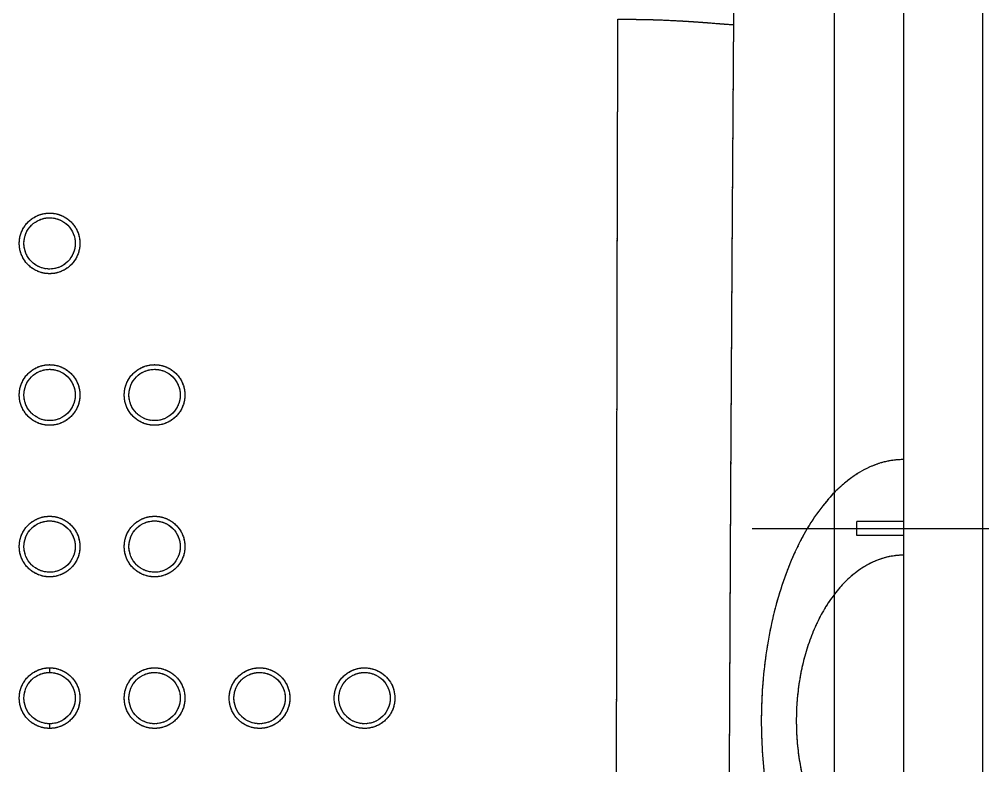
# Model space of a CAD drawing. Header units: millimetres. Extents: x 0 to 179493, y -203649 to 469211.
# Drawn here: x 138081.6 to 138494.6, y -171983.5 to -171663.3 of the extents above; entities that cross this region are included whole.
import ezdxf

# ---------------------------------------------------------------- set-up
doc = ezdxf.new("R2010")
doc.units = ezdxf.units.MM
doc.linetypes.add('X-평면도(기본형)$0$HIDDENX2', pattern=[0.75, 0.5, -0.25])
doc.layers.add('X-평면도(기본형)$0$FUR', color=6, linetype='Continuous', true_color=0xff00ff)

# ---------------------------------------------------------------- blocks, each defined once
blk = doc.blocks.new('X-평면도(기본형)$0$SB1703 1500')
at = {"layer": 'X-평면도(기본형)$0$FUR', "color": 1, "true_color": 0xff0000}
blk.add_line((772.5, 98.83), (772.5, -30.98), dxfattribs=at)
at = {"layer": 'X-평면도(기본형)$0$FUR', "color": 8, "linetype": 'X-평면도(기본형)$0$HIDDENX2', "ltscale": 2, "true_color": 0x808080}
for p, q in [((772.5, 98.83), (772.5, -30.98)), ((769.5, 33.92), (769.5, 54)), ((769.5, 54), (775.5, 54)), ((775.5, 33.92), (775.5, 54)), ((769.5, 33.92), (761, 33.92)), ((802, 33.92), (769.5, 33.92))]:
    blk.add_line(p, q, dxfattribs=at)
at = {"layer": 'X-평면도(기본형)$0$FUR'}
for p, q in [((769.5, 33.92), (769.5, 54)), ((769.5, 54), (775.5, 54)), ((775.5, 33.92), (775.5, 54)), ((769.5, 33.92), (761, 33.92)), ((802, 33.92), (769.5, 33.92))]:
    blk.add_line(p, q, dxfattribs=at)
at = {"layer": 'X-평면도(기본형)$0$FUR', "color": 8, "true_color": 0x808080}
for points, degree, knots in [([(686.7, 400), (686.72, 400.63), (686.77, 401.87), (687.19, 403.69), (687.83, 405.42), (688.72, 407.05), (689.84, 408.55), (691.16, 409.87), (692.65, 410.98), (694.28, 411.87), (696.02, 412.51), (697.83, 412.93), (699.07, 412.98), (699.7, 413)], 3, [0, 0, 0, 0, 0.091533, 0.182249, 0.272631, 0.363118, 0.454161, 0.545936, 0.636974, 0.727452, 0.817821, 0.908512, 1, 1, 1, 1]), ([(699.7, 413), (700.32, 412.98), (701.56, 412.93), (703.38, 412.51), (705.11, 411.87), (706.74, 410.98), (708.23, 409.87), (709.56, 408.55), (710.67, 407.05), (711.56, 405.42), (712.21, 403.69), (712.62, 401.87), (712.67, 400.63), (712.7, 400)], 3, [0, 0, 0, 0, 0.091489, 0.18218, 0.272548, 0.363024, 0.454059, 0.545831, 0.636873, 0.72736, 0.817743, 0.908462, 1, 1, 1, 1]), ([(751.7, 400), (751.72, 400.63), (751.77, 401.87), (752.19, 403.69), (752.83, 405.42), (753.72, 407.05), (754.84, 408.55), (756.16, 409.87), (757.65, 410.98), (759.28, 411.87), (761.02, 412.51), (762.83, 412.93), (764.07, 412.98), (764.7, 413)], 3, [0, 0, 0, 0, 0.09154, 0.182259, 0.272643, 0.363131, 0.454174, 0.545948, 0.636984, 0.727461, 0.817828, 0.908516, 1, 1, 1, 1]), ([(764.7, 413), (765.32, 412.98), (766.56, 412.93), (768.37, 412.51), (770.11, 411.87), (771.74, 410.98), (773.23, 409.87), (774.56, 408.55), (775.67, 407.05), (776.56, 405.42), (777.21, 403.69), (777.62, 401.87), (777.67, 400.63), (777.7, 400)], 3, [0, 0, 0, 0, 0.091485, 0.182173, 0.272539, 0.363015, 0.454048, 0.54582, 0.636862, 0.72735, 0.817735, 0.908457, 1, 1, 1, 1]), ([(816.7, 400), (816.72, 400.63), (816.77, 401.87), (817.19, 403.69), (817.83, 405.42), (818.72, 407.05), (819.84, 408.55), (821.16, 409.87), (822.66, 410.98), (824.28, 411.87), (826.02, 412.52), (827.84, 412.93), (829.07, 412.98), (829.7, 413)], 3, [0, 0, 0, 0, 0.091545, 0.182268, 0.272654, 0.363142, 0.454185, 0.545959, 0.636993, 0.727469, 0.817834, 0.90852, 1, 1, 1, 1]), ([(829.7, 413), (830.32, 412.98), (831.56, 412.93), (833.37, 412.52), (835.11, 411.87), (836.74, 410.98), (838.23, 409.87), (839.55, 408.55), (840.67, 407.05), (841.56, 405.42), (842.21, 403.69), (842.62, 401.87), (842.67, 400.63), (842.7, 400)], 3, [0, 0, 0, 0, 0.09148, 0.182167, 0.272532, 0.363007, 0.45404, 0.545811, 0.636853, 0.727341, 0.817728, 0.908452, 1, 1, 1, 1]), ([(881.7, 400), (881.72, 400.63), (881.77, 401.87), (882.19, 403.69), (882.83, 405.42), (883.72, 407.05), (884.84, 408.55), (886.16, 409.87), (887.66, 410.98), (889.28, 411.87), (891.02, 412.52), (892.84, 412.93), (894.07, 412.98), (894.7, 413)], 3, [0, 0, 0, 0, 0.091551, 0.182276, 0.272663, 0.363152, 0.454195, 0.545967, 0.637001, 0.727475, 0.817839, 0.908524, 1, 1, 1, 1]), ([(894.7, 413), (895.32, 412.98), (896.56, 412.93), (898.37, 412.52), (900.11, 411.87), (901.74, 410.98), (903.23, 409.87), (904.55, 408.55), (905.67, 407.05), (906.56, 405.42), (907.21, 403.69), (907.62, 401.87), (907.67, 400.63), (907.7, 400)], 3, [0, 0, 0, 0, 0.091477, 0.182162, 0.272526, 0.363001, 0.454033, 0.545804, 0.636846, 0.727334, 0.817721, 0.908447, 1, 1, 1, 1]), ([(688.7, 400), (688.7, 401.44), (688.98, 402.89), (690.09, 405.55), (690.9, 406.76), (692.93, 408.8), (694.16, 409.62), (696.83, 410.72), (698.26, 411), (701.13, 411), (702.58, 410.72), (705.24, 409.61), (706.46, 408.8), (708.49, 406.77), (709.31, 405.54), (710.13, 403.55), (710.55, 402.17), (710.7, 400.72), (710.7, 400)], 3, [0, 0, 0, 0, 0.125, 0.125, 0.25, 0.25, 0.375, 0.375, 0.5, 0.5, 0.625, 0.625, 0.75, 0.75, 0.875, 0.875, 0.9375, 1, 1, 1, 1]), ([(753.7, 400), (753.7, 401.44), (753.98, 402.89), (755.09, 405.55), (755.9, 406.76), (757.93, 408.8), (759.16, 409.62), (761.83, 410.72), (763.26, 411), (766.13, 411), (767.58, 410.72), (770.24, 409.61), (771.46, 408.8), (773.49, 406.77), (774.31, 405.54), (775.13, 403.55), (775.55, 402.17), (775.7, 400.72), (775.7, 400)], 3, [0, 0, 0, 0, 0.125, 0.125, 0.25, 0.25, 0.375, 0.375, 0.5, 0.5, 0.625, 0.625, 0.75, 0.75, 0.875, 0.875, 0.9375, 1, 1, 1, 1]), ([(818.7, 400), (818.7, 401.44), (818.98, 402.89), (820.09, 405.55), (820.9, 406.76), (822.93, 408.8), (824.16, 409.62), (826.83, 410.72), (828.26, 411), (831.13, 411), (832.58, 410.72), (835.24, 409.61), (836.46, 408.8), (838.49, 406.77), (839.31, 405.54), (840.13, 403.55), (840.55, 402.17), (840.7, 400.72), (840.7, 400)], 3, [0, 0, 0, 0, 0.125, 0.125, 0.25, 0.25, 0.375, 0.375, 0.5, 0.5, 0.625, 0.625, 0.75, 0.75, 0.875, 0.875, 0.9375, 1, 1, 1, 1]), ([(883.7, 400.01), (883.7, 401.44), (883.98, 402.87), (885.08, 405.54), (885.91, 406.77), (887.93, 408.8), (889.17, 409.62), (891.81, 410.71), (893.27, 411.01), (896.13, 411.01), (897.59, 410.71), (900.23, 409.62), (901.46, 408.8), (903.49, 406.77), (904.31, 405.54), (905.14, 403.54), (905.55, 402.16), (905.7, 400.72), (905.7, 400)], 3, [0, 0, 0, 0, 0.125, 0.125, 0.25, 0.25, 0.375, 0.375, 0.5, 0.5, 0.625, 0.625, 0.75, 0.75, 0.875, 0.875, 0.9375, 1, 1, 1, 1]), ([(699.7, 387), (699.07, 387.03), (697.84, 387.08), (696.02, 387.49), (694.28, 388.14), (692.66, 389.02), (691.16, 390.14), (689.84, 391.46), (688.72, 392.95), (687.83, 394.58), (687.19, 396.32), (686.77, 398.14), (686.72, 399.38), (686.7, 400)], 3, [0, 0, 0, 0, 0.091488, 0.182179, 0.272548, 0.363026, 0.454064, 0.545839, 0.636882, 0.727369, 0.817751, 0.908467, 1, 1, 1, 1]), ([(710.7, 400), (710.7, 399.28), (710.56, 397.85), (710.13, 396.45), (709.3, 394.46), (708.49, 393.24), (706.46, 391.21), (705.23, 390.39), (702.57, 389.29), (701.14, 389), (698.26, 389), (696.81, 389.29), (694.15, 390.4), (692.94, 391.21), (690.9, 393.24), (690.08, 394.47), (688.98, 397.13), (688.7, 398.56), (688.7, 400)], 3, [0, 0, 0, 0, 0.0625, 0.125, 0.125, 0.25, 0.25, 0.375, 0.375, 0.5, 0.5, 0.625, 0.625, 0.75, 0.75, 0.875, 0.875, 1, 1, 1, 1]), ([(712.7, 400), (712.67, 399.38), (712.62, 398.14), (712.21, 396.32), (711.56, 394.58), (710.67, 392.95), (709.55, 391.46), (708.23, 390.14), (706.74, 389.02), (705.11, 388.14), (703.37, 387.49), (701.56, 387.08), (700.32, 387.03), (699.7, 387)], 3, [0, 0, 0, 0, 0.091538, 0.182256, 0.27264, 0.363127, 0.454169, 0.545941, 0.636976, 0.727452, 0.81782, 0.908511, 1, 1, 1, 1]), ([(764.7, 387), (764.07, 387.03), (762.84, 387.08), (761.02, 387.49), (759.28, 388.13), (757.66, 389.02), (756.16, 390.14), (754.84, 391.46), (753.72, 392.95), (752.83, 394.58), (752.19, 396.32), (751.77, 398.14), (751.72, 399.38), (751.7, 400)], 3, [0, 0, 0, 0, 0.091483, 0.182172, 0.272539, 0.363016, 0.454052, 0.545826, 0.636869, 0.727357, 0.817741, 0.908461, 1, 1, 1, 1]), ([(775.7, 400), (775.7, 399.28), (775.56, 397.85), (775.13, 396.45), (774.3, 394.46), (773.49, 393.24), (771.46, 391.21), (770.23, 390.39), (767.57, 389.29), (766.14, 389), (763.26, 389), (761.81, 389.29), (759.15, 390.4), (757.94, 391.21), (755.9, 393.24), (755.08, 394.47), (753.98, 397.13), (753.7, 398.56), (753.7, 400)], 3, [0, 0, 0, 0, 0.0625, 0.125, 0.125, 0.25, 0.25, 0.375, 0.375, 0.5, 0.5, 0.625, 0.625, 0.75, 0.75, 0.875, 0.875, 1, 1, 1, 1]), ([(777.7, 400), (777.67, 399.38), (777.62, 398.14), (777.21, 396.32), (776.56, 394.58), (775.67, 392.95), (774.55, 391.46), (773.23, 390.14), (771.74, 389.02), (770.11, 388.13), (768.37, 387.49), (766.56, 387.08), (765.32, 387.03), (764.7, 387)], 3, [0, 0, 0, 0, 0.091543, 0.182265, 0.27265, 0.363138, 0.45418, 0.545951, 0.636985, 0.727461, 0.817827, 0.908516, 1, 1, 1, 1]), ([(829.7, 387), (829.07, 387.03), (827.84, 387.08), (826.02, 387.49), (824.28, 388.13), (822.66, 389.02), (821.16, 390.14), (819.84, 391.46), (818.72, 392.95), (817.83, 394.58), (817.19, 396.32), (816.77, 398.14), (816.72, 399.38), (816.7, 400)], 3, [0, 0, 0, 0, 0.091479, 0.182166, 0.272531, 0.363007, 0.454041, 0.545815, 0.636857, 0.727346, 0.817732, 0.908455, 1, 1, 1, 1]), ([(840.7, 400), (840.7, 399.28), (840.56, 397.85), (840.13, 396.45), (839.3, 394.46), (838.49, 393.24), (836.46, 391.21), (835.23, 390.39), (832.57, 389.29), (831.14, 389), (828.26, 389), (826.81, 389.29), (824.15, 390.4), (822.94, 391.21), (820.9, 393.24), (820.08, 394.47), (818.98, 397.13), (818.7, 398.56), (818.7, 400)], 3, [0, 0, 0, 0, 0.0625, 0.125, 0.125, 0.25, 0.25, 0.375, 0.375, 0.5, 0.5, 0.625, 0.625, 0.75, 0.75, 0.875, 0.875, 1, 1, 1, 1]), ([(842.7, 400), (842.67, 399.38), (842.62, 398.14), (842.21, 396.32), (841.56, 394.58), (840.67, 392.95), (839.55, 391.46), (838.23, 390.14), (836.74, 389.02), (835.11, 388.13), (833.37, 387.49), (831.56, 387.08), (830.32, 387.03), (829.7, 387)], 3, [0, 0, 0, 0, 0.091548, 0.182272, 0.272659, 0.363147, 0.454189, 0.54596, 0.636993, 0.727468, 0.817833, 0.90852, 1, 1, 1, 1]), ([(894.7, 387), (894.07, 387.03), (892.84, 387.08), (891.02, 387.49), (889.29, 388.13), (887.66, 389.02), (886.16, 390.14), (884.84, 391.46), (883.72, 392.95), (882.83, 394.58), (882.19, 396.32), (881.77, 398.14), (881.72, 399.38), (881.7, 400)], 3, [0, 0, 0, 0, 0.091476, 0.18216, 0.272525, 0.362999, 0.454033, 0.545805, 0.636848, 0.727337, 0.817724, 0.908449, 1, 1, 1, 1]), ([(905.7, 400), (905.7, 399.28), (905.55, 397.83), (905.13, 396.46), (904.31, 394.47), (903.49, 393.23), (901.47, 391.21), (900.22, 390.38), (897.59, 389.29), (896.13, 389), (893.27, 389), (891.8, 389.29), (889.17, 390.39), (887.93, 391.21), (885.91, 393.23), (885.08, 394.47), (883.99, 397.11), (883.69, 398.57), (883.7, 400.01)], 3, [0, 0, 0, 0, 0.0625, 0.125, 0.125, 0.25, 0.25, 0.375, 0.375, 0.5, 0.5, 0.625, 0.625, 0.75, 0.75, 0.875, 0.875, 1, 1, 1, 1]), ([(907.7, 400), (907.67, 399.38), (907.62, 398.13), (907.21, 396.32), (906.56, 394.58), (905.67, 392.95), (904.55, 391.46), (903.23, 390.14), (901.74, 389.02), (900.11, 388.13), (898.37, 387.49), (896.56, 387.08), (895.32, 387.03), (894.7, 387)], 3, [0, 0, 0, 0, 0.091552, 0.182279, 0.272666, 0.363154, 0.454196, 0.545967, 0.636999, 0.727474, 0.817838, 0.908523, 1, 1, 1, 1]), ([(686.7, 355.01), (686.72, 355.63), (686.77, 356.87), (687.19, 358.69), (687.83, 360.42), (688.72, 362.05), (689.84, 363.55), (691.16, 364.87), (692.65, 365.98), (694.28, 366.87), (696.02, 367.51), (697.83, 367.93), (699.07, 367.98), (699.7, 368)], 3, [0, 0, 0, 0, 0.091509, 0.182205, 0.272572, 0.363047, 0.454083, 0.545857, 0.636899, 0.727387, 0.81777, 0.908483, 1, 1, 1, 1]), ([(699.7, 368), (700.32, 367.98), (701.56, 367.93), (703.38, 367.51), (705.11, 366.87), (706.74, 365.98), (708.23, 364.87), (709.56, 363.54), (710.67, 362.05), (711.56, 360.42), (712.21, 358.69), (712.62, 356.87), (712.67, 355.63), (712.7, 355)], 3, [0, 0, 0, 0, 0.091507, 0.182215, 0.272599, 0.363091, 0.45414, 0.545921, 0.636963, 0.727441, 0.817808, 0.9085, 1, 1, 1, 1]), ([(751.7, 355.01), (751.72, 355.63), (751.77, 356.87), (752.19, 358.69), (752.83, 360.42), (753.72, 362.05), (754.84, 363.55), (756.16, 364.87), (757.65, 365.98), (759.28, 366.87), (761.02, 367.51), (762.83, 367.93), (764.07, 367.98), (764.7, 368)], 3, [0, 0, 0, 0, 0.091507, 0.182201, 0.272565, 0.363039, 0.454075, 0.545851, 0.636894, 0.727384, 0.81777, 0.908484, 1, 1, 1, 1]), ([(764.7, 368), (765.32, 367.98), (766.56, 367.93), (768.38, 367.51), (770.11, 366.87), (771.74, 365.98), (773.23, 364.87), (774.56, 363.54), (775.67, 362.05), (776.56, 360.42), (777.21, 358.69), (777.62, 356.87), (777.67, 355.63), (777.7, 355)], 3, [0, 0, 0, 0, 0.091509, 0.18222, 0.272606, 0.3631, 0.454149, 0.54593, 0.636969, 0.727446, 0.81781, 0.9085, 1, 1, 1, 1]), ([(816.7, 355.01), (816.72, 355.63), (816.77, 356.87), (817.19, 358.69), (817.83, 360.42), (818.72, 362.05), (819.84, 363.55), (821.16, 364.87), (822.65, 365.98), (824.28, 366.87), (826.02, 367.51), (827.83, 367.93), (829.07, 367.98), (829.7, 368)], 3, [0, 0, 0, 0, 0.091504, 0.182195, 0.272557, 0.36303, 0.454066, 0.545843, 0.636889, 0.727381, 0.817769, 0.908484, 1, 1, 1, 1]), ([(829.7, 368), (830.32, 367.98), (831.56, 367.93), (833.38, 367.51), (835.11, 366.87), (836.74, 365.98), (838.23, 364.87), (839.56, 363.55), (840.67, 362.05), (841.56, 360.42), (842.21, 358.69), (842.62, 356.87), (842.67, 355.63), (842.7, 355)], 3, [0, 0, 0, 0, 0.091512, 0.182226, 0.272615, 0.363111, 0.45416, 0.545939, 0.636977, 0.727451, 0.817812, 0.908501, 1, 1, 1, 1]), ([(688.7, 355.01), (688.7, 356.44), (688.98, 357.87), (690.08, 360.54), (690.91, 361.77), (692.93, 363.8), (694.17, 364.62), (696.81, 365.71), (698.27, 366.01), (701.13, 366.01), (702.59, 365.71), (705.23, 364.62), (706.46, 363.8), (708.49, 361.77), (709.31, 360.54), (710.14, 358.54), (710.55, 357.16), (710.7, 355.73), (710.7, 355)], 3, [0, 0, 0, 0, 0.125, 0.125, 0.25, 0.25, 0.375, 0.375, 0.5, 0.5, 0.625, 0.625, 0.75, 0.75, 0.875, 0.875, 0.9375, 1, 1, 1, 1]), ([(753.7, 355.01), (753.7, 356.44), (753.98, 357.87), (755.08, 360.54), (755.91, 361.77), (757.93, 363.8), (759.17, 364.62), (761.81, 365.71), (763.27, 366.01), (766.13, 366.01), (767.59, 365.71), (770.23, 364.62), (771.46, 363.8), (773.49, 361.77), (774.31, 360.54), (775.14, 358.54), (775.55, 357.16), (775.7, 355.73), (775.7, 355)], 3, [0, 0, 0, 0, 0.125, 0.125, 0.25, 0.25, 0.375, 0.375, 0.5, 0.5, 0.625, 0.625, 0.75, 0.75, 0.875, 0.875, 0.9375, 1, 1, 1, 1]), ([(818.7, 355.01), (818.7, 356.44), (818.98, 357.87), (820.08, 360.54), (820.91, 361.77), (822.93, 363.8), (824.17, 364.62), (826.81, 365.71), (828.27, 366.01), (831.13, 366.01), (832.59, 365.71), (835.23, 364.62), (836.46, 363.8), (838.49, 361.77), (839.31, 360.54), (840.14, 358.54), (840.55, 357.16), (840.7, 355.73), (840.7, 355)], 3, [0, 0, 0, 0, 0.125, 0.125, 0.25, 0.25, 0.375, 0.375, 0.5, 0.5, 0.625, 0.625, 0.75, 0.75, 0.875, 0.875, 0.9375, 1, 1, 1, 1]), ([(699.7, 342), (699.07, 342.03), (697.83, 342.08), (696.02, 342.49), (694.28, 343.14), (692.65, 344.02), (691.16, 345.14), (689.84, 346.46), (688.72, 347.96), (687.83, 349.59), (687.19, 351.32), (686.77, 353.14), (686.72, 354.38), (686.7, 355)], 3, [0, 0, 0, 0, 0.091504, 0.182211, 0.272593, 0.363084, 0.454133, 0.545915, 0.636957, 0.727437, 0.817805, 0.908499, 1, 1, 1, 1]), ([(710.7, 355), (710.7, 354.28), (710.55, 352.83), (710.13, 351.46), (709.31, 349.47), (708.49, 348.23), (706.47, 346.21), (705.22, 345.38), (702.59, 344.29), (701.13, 344), (698.27, 344), (696.8, 344.29), (694.17, 345.39), (692.93, 346.21), (690.91, 348.23), (690.08, 349.47), (688.99, 352.11), (688.69, 353.57), (688.7, 355.01)], 3, [0, 0, 0, 0, 0.0625, 0.125, 0.125, 0.25, 0.25, 0.375, 0.375, 0.5, 0.5, 0.625, 0.625, 0.75, 0.75, 0.875, 0.875, 1, 1, 1, 1]), ([(712.7, 355), (712.67, 354.38), (712.62, 353.14), (712.21, 351.32), (711.56, 349.59), (710.67, 347.96), (709.56, 346.46), (708.23, 345.14), (706.74, 344.02), (705.11, 343.14), (703.38, 342.49), (701.56, 342.08), (700.32, 342.03), (699.7, 342)], 3, [0, 0, 0, 0, 0.091513, 0.182212, 0.27258, 0.363055, 0.454088, 0.545861, 0.636901, 0.727387, 0.81777, 0.908482, 1, 1, 1, 1]), ([(764.7, 342), (764.07, 342.03), (762.83, 342.08), (761.02, 342.49), (759.28, 343.14), (757.65, 344.02), (756.16, 345.14), (754.84, 346.46), (753.72, 347.96), (752.83, 349.58), (752.19, 351.32), (751.77, 353.14), (751.72, 354.38), (751.7, 355)], 3, [0, 0, 0, 0, 0.091507, 0.182216, 0.2726, 0.363093, 0.454141, 0.545921, 0.636961, 0.727439, 0.817805, 0.908498, 1, 1, 1, 1]), ([(775.7, 355), (775.7, 354.28), (775.55, 352.83), (775.13, 351.46), (774.31, 349.47), (773.49, 348.23), (771.47, 346.21), (770.22, 345.38), (767.59, 344.29), (766.13, 344), (763.27, 344), (761.8, 344.29), (759.17, 345.39), (757.93, 346.21), (755.91, 348.23), (755.08, 349.47), (753.99, 352.11), (753.69, 353.57), (753.7, 355.01)], 3, [0, 0, 0, 0, 0.0625, 0.125, 0.125, 0.25, 0.25, 0.375, 0.375, 0.5, 0.5, 0.625, 0.625, 0.75, 0.75, 0.875, 0.875, 1, 1, 1, 1]), ([(777.7, 355), (777.67, 354.38), (777.62, 353.14), (777.21, 351.32), (776.56, 349.58), (775.67, 347.96), (774.56, 346.46), (773.23, 345.14), (771.74, 344.02), (770.11, 343.14), (768.38, 342.49), (766.56, 342.08), (765.32, 342.03), (764.7, 342)], 3, [0, 0, 0, 0, 0.09151, 0.182206, 0.272572, 0.363045, 0.454079, 0.545853, 0.636895, 0.727384, 0.817769, 0.908482, 1, 1, 1, 1]), ([(829.7, 342), (829.07, 342.03), (827.83, 342.08), (826.02, 342.49), (824.28, 343.14), (822.65, 344.02), (821.16, 345.14), (819.84, 346.46), (818.72, 347.96), (817.83, 349.58), (817.19, 351.32), (816.77, 353.14), (816.72, 354.38), (816.7, 355)], 3, [0, 0, 0, 0, 0.09151, 0.182222, 0.272609, 0.363102, 0.45415, 0.545928, 0.636966, 0.727442, 0.817806, 0.908497, 1, 1, 1, 1]), ([(840.7, 355), (840.7, 354.28), (840.55, 352.83), (840.13, 351.46), (839.31, 349.47), (838.49, 348.23), (836.47, 346.21), (835.22, 345.38), (832.59, 344.29), (831.13, 344), (828.27, 344), (826.8, 344.29), (824.17, 345.39), (822.93, 346.21), (820.91, 348.23), (820.08, 349.47), (818.99, 352.11), (818.69, 353.57), (818.7, 355.01)], 3, [0, 0, 0, 0, 0.0625, 0.125, 0.125, 0.25, 0.25, 0.375, 0.375, 0.5, 0.5, 0.625, 0.625, 0.75, 0.75, 0.875, 0.875, 1, 1, 1, 1]), ([(842.7, 355), (842.67, 354.38), (842.62, 353.14), (842.21, 351.32), (841.56, 349.58), (840.67, 347.96), (839.56, 346.46), (838.23, 345.14), (836.74, 344.02), (835.11, 343.14), (833.38, 342.49), (831.56, 342.08), (830.32, 342.03), (829.7, 342)], 3, [0, 0, 0, 0, 0.091507, 0.1822, 0.272562, 0.363034, 0.454068, 0.545843, 0.636888, 0.72738, 0.817767, 0.908483, 1, 1, 1, 1]), ([(686.7, 310.01), (686.72, 310.63), (686.77, 311.87), (687.19, 313.69), (687.83, 315.42), (688.72, 317.05), (689.84, 318.55), (691.16, 319.87), (692.65, 320.98), (694.28, 321.87), (696.02, 322.51), (697.83, 322.93), (699.07, 322.98), (699.7, 323)], 3, [0, 0, 0, 0, 0.091518, 0.182221, 0.272591, 0.363066, 0.454101, 0.545871, 0.636908, 0.727392, 0.817772, 0.908482, 1, 1, 1, 1]), ([(699.7, 323), (700.32, 322.98), (701.56, 322.93), (703.38, 322.51), (705.11, 321.87), (706.74, 320.98), (708.23, 319.87), (709.56, 318.54), (710.67, 317.05), (711.56, 315.42), (712.21, 313.69), (712.62, 311.87), (712.67, 310.63), (712.7, 310)], 3, [0, 0, 0, 0, 0.091501, 0.182205, 0.272586, 0.363076, 0.454124, 0.545905, 0.636948, 0.72743, 0.817801, 0.908497, 1, 1, 1, 1]), ([(688.7, 310.01), (688.7, 311.44), (688.98, 312.87), (690.08, 315.54), (690.91, 316.77), (692.93, 318.8), (694.17, 319.62), (696.81, 320.71), (698.27, 321.01), (701.13, 321.01), (702.59, 320.71), (705.23, 319.62), (706.46, 318.8), (708.49, 316.77), (709.31, 315.54), (710.14, 313.54), (710.55, 312.16), (710.7, 310.73), (710.7, 310)], 3, [0, 0, 0, 0, 0.125, 0.125, 0.25, 0.25, 0.375, 0.375, 0.5, 0.5, 0.625, 0.625, 0.75, 0.75, 0.875, 0.875, 0.9375, 1, 1, 1, 1]), ([(699.7, 297), (699.07, 297.03), (697.83, 297.08), (696.02, 297.49), (694.28, 298.14), (692.65, 299.02), (691.16, 300.14), (689.84, 301.46), (688.72, 302.96), (687.83, 304.59), (687.19, 306.32), (686.77, 308.14), (686.72, 309.38), (686.7, 310)], 3, [0, 0, 0, 0, 0.091494, 0.182192, 0.272571, 0.363061, 0.454111, 0.545896, 0.636944, 0.727429, 0.817802, 0.908498, 1, 1, 1, 1]), ([(710.7, 310), (710.7, 309.28), (710.55, 307.83), (710.13, 306.46), (709.31, 304.47), (708.49, 303.23), (706.47, 301.21), (705.22, 300.38), (702.59, 299.29), (701.13, 299), (698.27, 299), (696.8, 299.29), (694.17, 300.39), (692.93, 301.21), (690.91, 303.23), (690.08, 304.47), (688.99, 307.11), (688.69, 308.57), (688.7, 310.01)], 3, [0, 0, 0, 0, 0.0625, 0.125, 0.125, 0.25, 0.25, 0.375, 0.375, 0.5, 0.5, 0.625, 0.625, 0.75, 0.75, 0.875, 0.875, 1, 1, 1, 1]), ([(712.7, 310), (712.67, 309.38), (712.62, 308.14), (712.21, 306.32), (711.56, 304.59), (710.67, 302.96), (709.56, 301.46), (708.23, 300.14), (706.74, 299.02), (705.11, 298.14), (703.38, 297.49), (701.56, 297.08), (700.32, 297.03), (699.7, 297)], 3, [0, 0, 0, 0, 0.09152, 0.182225, 0.272596, 0.363073, 0.454108, 0.545881, 0.636919, 0.727401, 0.817779, 0.908487, 1, 1, 1, 1]), ([(686.7, 265), (686.72, 265.63), (686.77, 266.87), (687.19, 268.69), (687.83, 270.42), (688.72, 272.05), (689.84, 273.55), (691.16, 274.87), (692.65, 275.98), (694.28, 276.87), (696.02, 277.51), (697.83, 277.93), (699.07, 277.98), (699.7, 278)], 3, [0, 0, 0, 0, 0.091548, 0.182272, 0.272657, 0.36314, 0.454176, 0.545943, 0.63697, 0.727441, 0.817806, 0.9085, 1, 1, 1, 1]), ([(699.7, 278), (700.32, 277.98), (701.56, 277.93), (703.38, 277.51), (705.11, 276.87), (706.74, 275.98), (708.23, 274.87), (709.56, 273.55), (710.67, 272.05), (711.56, 270.42), (712.21, 268.69), (712.62, 266.87), (712.67, 265.63), (712.7, 265)], 3, [0, 0, 0, 0, 0.091476, 0.182159, 0.272525, 0.363005, 0.454046, 0.545828, 0.636878, 0.727372, 0.817758, 0.908474, 1, 1, 1, 1]), ([(688.7, 265), (688.7, 266.44), (688.98, 267.89), (690.09, 270.55), (690.9, 271.76), (692.93, 273.8), (694.16, 274.62), (696.83, 275.72), (698.26, 276), (701.13, 276), (702.58, 275.72), (705.24, 274.61), (706.46, 273.8), (708.49, 271.77), (709.31, 270.54), (710.13, 268.55), (710.55, 267.17), (710.7, 265.72), (710.7, 265)], 3, [0, 0, 0, 0, 0.125, 0.125, 0.25, 0.25, 0.375, 0.375, 0.5, 0.5, 0.625, 0.625, 0.75, 0.75, 0.875, 0.875, 0.9375, 1, 1, 1, 1]), ([(699.7, 252), (699.08, 252.03), (697.87, 252.08), (696.1, 252.47), (694.43, 253.07), (692.86, 253.9), (691.43, 254.92), (690.14, 256.13), (689.03, 257.5), (688.1, 259.03), (687.39, 260.69), (686.96, 262.27), (686.73, 263.72), (686.71, 264.58), (686.7, 265)], 3, [0, 0, 0, 0, 0.089914, 0.178072, 0.265074, 0.351386, 0.437378, 0.523373, 0.609695, 0.69672, 0.784921, 0.874908, 0.937456, 1, 1, 1, 1]), ([(710.7, 265), (710.7, 264.28), (710.56, 262.85), (710.13, 261.45), (709.3, 259.46), (708.49, 258.24), (706.46, 256.21), (705.23, 255.39), (702.57, 254.29), (701.14, 254), (698.26, 254), (696.81, 254.29), (694.15, 255.4), (692.94, 256.21), (690.9, 258.24), (690.08, 259.47), (688.98, 262.13), (688.7, 263.56), (688.7, 265)], 3, [0, 0, 0, 0, 0.0625, 0.125, 0.125, 0.25, 0.25, 0.375, 0.375, 0.5, 0.5, 0.625, 0.625, 0.75, 0.75, 0.875, 0.875, 1, 1, 1, 1]), ([(712.7, 265), (712.68, 264.58), (712.66, 263.72), (712.35, 261.7), (711.43, 259.02), (709.36, 256.06), (706.57, 253.79), (703.27, 252.29), (700.89, 252.1), (699.7, 252)], 3, [0, 0, 0, 0, 0.062747, 0.125491, 0.300651, 0.474952, 0.650637, 0.824908, 1, 1, 1, 1]), ([(658.26, 156.94), (676.74, 156.93), (713.71, 156.92), (769.15, 156.86), (824.58, 156.78), (880.01, 156.68), (935.42, 156.54), (972.36, 156.43), (990.82, 156.37)], 3, [0, 0, 0, 0, 0.166676, 0.33335, 0.50002, 0.666686, 0.833346, 1, 1, 1, 1]), ([(1126.43, 96.65), (1115, 99.01), (1099.8, 100.91), (1084.6, 102.82), (1066.52, 104.16), (1048.52, 105.49), (1028.75, 106.17), (1008.97, 106.86), (988.58, 106.86)], 2, [0, 0, 0, 0.25, 0.25, 0.5, 0.5, 0.75, 0.75, 1, 1, 1])]:
    blk.add_open_spline(points, degree=degree, knots=knots, dxfattribs=at)
at = {"layer": 'X-평면도(기본형)$0$FUR', "color": 8, "linetype": 'X-평면도(기본형)$0$HIDDENX2', "ltscale": 2, "true_color": 0x808080}
for points, degree, knots in [([(686.7, 400), (686.72, 400.63), (686.77, 401.87), (687.19, 403.69), (687.83, 405.42), (688.72, 407.05), (689.84, 408.55), (691.16, 409.87), (692.65, 410.98), (694.28, 411.87), (696.02, 412.51), (697.83, 412.93), (699.07, 412.98), (699.7, 413)], 3, [0, 0, 0, 0, 0.091533, 0.182249, 0.272631, 0.363118, 0.454161, 0.545936, 0.636974, 0.727452, 0.817821, 0.908512, 1, 1, 1, 1]), ([(699.7, 413), (700.32, 412.98), (701.56, 412.93), (703.38, 412.51), (705.11, 411.87), (706.74, 410.98), (708.23, 409.87), (709.56, 408.55), (710.67, 407.05), (711.56, 405.42), (712.21, 403.69), (712.62, 401.87), (712.67, 400.63), (712.7, 400)], 3, [0, 0, 0, 0, 0.091489, 0.18218, 0.272548, 0.363024, 0.454059, 0.545831, 0.636873, 0.72736, 0.817743, 0.908462, 1, 1, 1, 1]), ([(751.7, 400), (751.72, 400.63), (751.77, 401.87), (752.19, 403.69), (752.83, 405.42), (753.72, 407.05), (754.84, 408.55), (756.16, 409.87), (757.65, 410.98), (759.28, 411.87), (761.02, 412.51), (762.83, 412.93), (764.07, 412.98), (764.7, 413)], 3, [0, 0, 0, 0, 0.09154, 0.182259, 0.272643, 0.363131, 0.454174, 0.545948, 0.636984, 0.727461, 0.817828, 0.908516, 1, 1, 1, 1]), ([(764.7, 413), (765.32, 412.98), (766.56, 412.93), (768.37, 412.51), (770.11, 411.87), (771.74, 410.98), (773.23, 409.87), (774.56, 408.55), (775.67, 407.05), (776.56, 405.42), (777.21, 403.69), (777.62, 401.87), (777.67, 400.63), (777.7, 400)], 3, [0, 0, 0, 0, 0.091485, 0.182173, 0.272539, 0.363015, 0.454048, 0.54582, 0.636862, 0.72735, 0.817735, 0.908457, 1, 1, 1, 1]), ([(816.7, 400), (816.72, 400.63), (816.77, 401.87), (817.19, 403.69), (817.83, 405.42), (818.72, 407.05), (819.84, 408.55), (821.16, 409.87), (822.66, 410.98), (824.28, 411.87), (826.02, 412.52), (827.84, 412.93), (829.07, 412.98), (829.7, 413)], 3, [0, 0, 0, 0, 0.091545, 0.182268, 0.272654, 0.363142, 0.454185, 0.545959, 0.636993, 0.727469, 0.817834, 0.90852, 1, 1, 1, 1]), ([(829.7, 413), (830.32, 412.98), (831.56, 412.93), (833.37, 412.52), (835.11, 411.87), (836.74, 410.98), (838.23, 409.87), (839.55, 408.55), (840.67, 407.05), (841.56, 405.42), (842.21, 403.69), (842.62, 401.87), (842.67, 400.63), (842.7, 400)], 3, [0, 0, 0, 0, 0.09148, 0.182167, 0.272532, 0.363007, 0.45404, 0.545811, 0.636853, 0.727341, 0.817728, 0.908452, 1, 1, 1, 1]), ([(881.7, 400), (881.72, 400.63), (881.77, 401.87), (882.19, 403.69), (882.83, 405.42), (883.72, 407.05), (884.84, 408.55), (886.16, 409.87), (887.66, 410.98), (889.28, 411.87), (891.02, 412.52), (892.84, 412.93), (894.07, 412.98), (894.7, 413)], 3, [0, 0, 0, 0, 0.091551, 0.182276, 0.272663, 0.363152, 0.454195, 0.545967, 0.637001, 0.727475, 0.817839, 0.908524, 1, 1, 1, 1]), ([(894.7, 413), (895.32, 412.98), (896.56, 412.93), (898.37, 412.52), (900.11, 411.87), (901.74, 410.98), (903.23, 409.87), (904.55, 408.55), (905.67, 407.05), (906.56, 405.42), (907.21, 403.69), (907.62, 401.87), (907.67, 400.63), (907.7, 400)], 3, [0, 0, 0, 0, 0.091477, 0.182162, 0.272526, 0.363001, 0.454033, 0.545804, 0.636846, 0.727334, 0.817721, 0.908447, 1, 1, 1, 1]), ([(688.7, 400), (688.7, 401.44), (688.98, 402.89), (690.09, 405.55), (690.9, 406.76), (692.93, 408.8), (694.16, 409.62), (696.83, 410.72), (698.26, 411), (701.13, 411), (702.58, 410.72), (705.24, 409.61), (706.46, 408.8), (708.49, 406.77), (709.31, 405.54), (710.13, 403.55), (710.55, 402.17), (710.7, 400.72), (710.7, 400)], 3, [0, 0, 0, 0, 0.125, 0.125, 0.25, 0.25, 0.375, 0.375, 0.5, 0.5, 0.625, 0.625, 0.75, 0.75, 0.875, 0.875, 0.9375, 1, 1, 1, 1]), ([(753.7, 400), (753.7, 401.44), (753.98, 402.89), (755.09, 405.55), (755.9, 406.76), (757.93, 408.8), (759.16, 409.62), (761.83, 410.72), (763.26, 411), (766.13, 411), (767.58, 410.72), (770.24, 409.61), (771.46, 408.8), (773.49, 406.77), (774.31, 405.54), (775.13, 403.55), (775.55, 402.17), (775.7, 400.72), (775.7, 400)], 3, [0, 0, 0, 0, 0.125, 0.125, 0.25, 0.25, 0.375, 0.375, 0.5, 0.5, 0.625, 0.625, 0.75, 0.75, 0.875, 0.875, 0.9375, 1, 1, 1, 1]), ([(818.7, 400), (818.7, 401.44), (818.98, 402.89), (820.09, 405.55), (820.9, 406.76), (822.93, 408.8), (824.16, 409.62), (826.83, 410.72), (828.26, 411), (831.13, 411), (832.58, 410.72), (835.24, 409.61), (836.46, 408.8), (838.49, 406.77), (839.31, 405.54), (840.13, 403.55), (840.55, 402.17), (840.7, 400.72), (840.7, 400)], 3, [0, 0, 0, 0, 0.125, 0.125, 0.25, 0.25, 0.375, 0.375, 0.5, 0.5, 0.625, 0.625, 0.75, 0.75, 0.875, 0.875, 0.9375, 1, 1, 1, 1]), ([(883.7, 400.01), (883.7, 401.44), (883.98, 402.87), (885.08, 405.54), (885.91, 406.77), (887.93, 408.8), (889.17, 409.62), (891.81, 410.71), (893.27, 411.01), (896.13, 411.01), (897.59, 410.71), (900.23, 409.62), (901.46, 408.8), (903.49, 406.77), (904.31, 405.54), (905.14, 403.54), (905.55, 402.16), (905.7, 400.72), (905.7, 400)], 3, [0, 0, 0, 0, 0.125, 0.125, 0.25, 0.25, 0.375, 0.375, 0.5, 0.5, 0.625, 0.625, 0.75, 0.75, 0.875, 0.875, 0.9375, 1, 1, 1, 1]), ([(699.7, 387), (699.07, 387.03), (697.84, 387.08), (696.02, 387.49), (694.28, 388.14), (692.66, 389.02), (691.16, 390.14), (689.84, 391.46), (688.72, 392.95), (687.83, 394.58), (687.19, 396.32), (686.77, 398.14), (686.72, 399.38), (686.7, 400)], 3, [0, 0, 0, 0, 0.091488, 0.182179, 0.272548, 0.363026, 0.454064, 0.545839, 0.636882, 0.727369, 0.817751, 0.908467, 1, 1, 1, 1]), ([(710.7, 400), (710.7, 399.28), (710.56, 397.85), (710.13, 396.45), (709.3, 394.46), (708.49, 393.24), (706.46, 391.21), (705.23, 390.39), (702.57, 389.29), (701.14, 389), (698.26, 389), (696.81, 389.29), (694.15, 390.4), (692.94, 391.21), (690.9, 393.24), (690.08, 394.47), (688.98, 397.13), (688.7, 398.56), (688.7, 400)], 3, [0, 0, 0, 0, 0.0625, 0.125, 0.125, 0.25, 0.25, 0.375, 0.375, 0.5, 0.5, 0.625, 0.625, 0.75, 0.75, 0.875, 0.875, 1, 1, 1, 1]), ([(712.7, 400), (712.67, 399.38), (712.62, 398.14), (712.21, 396.32), (711.56, 394.58), (710.67, 392.95), (709.55, 391.46), (708.23, 390.14), (706.74, 389.02), (705.11, 388.14), (703.37, 387.49), (701.56, 387.08), (700.32, 387.03), (699.7, 387)], 3, [0, 0, 0, 0, 0.091538, 0.182256, 0.27264, 0.363127, 0.454169, 0.545941, 0.636976, 0.727452, 0.81782, 0.908511, 1, 1, 1, 1]), ([(764.7, 387), (764.07, 387.03), (762.84, 387.08), (761.02, 387.49), (759.28, 388.13), (757.66, 389.02), (756.16, 390.14), (754.84, 391.46), (753.72, 392.95), (752.83, 394.58), (752.19, 396.32), (751.77, 398.14), (751.72, 399.38), (751.7, 400)], 3, [0, 0, 0, 0, 0.091483, 0.182172, 0.272539, 0.363016, 0.454052, 0.545826, 0.636869, 0.727357, 0.817741, 0.908461, 1, 1, 1, 1]), ([(775.7, 400), (775.7, 399.28), (775.56, 397.85), (775.13, 396.45), (774.3, 394.46), (773.49, 393.24), (771.46, 391.21), (770.23, 390.39), (767.57, 389.29), (766.14, 389), (763.26, 389), (761.81, 389.29), (759.15, 390.4), (757.94, 391.21), (755.9, 393.24), (755.08, 394.47), (753.98, 397.13), (753.7, 398.56), (753.7, 400)], 3, [0, 0, 0, 0, 0.0625, 0.125, 0.125, 0.25, 0.25, 0.375, 0.375, 0.5, 0.5, 0.625, 0.625, 0.75, 0.75, 0.875, 0.875, 1, 1, 1, 1]), ([(777.7, 400), (777.67, 399.38), (777.62, 398.14), (777.21, 396.32), (776.56, 394.58), (775.67, 392.95), (774.55, 391.46), (773.23, 390.14), (771.74, 389.02), (770.11, 388.13), (768.37, 387.49), (766.56, 387.08), (765.32, 387.03), (764.7, 387)], 3, [0, 0, 0, 0, 0.091543, 0.182265, 0.27265, 0.363138, 0.45418, 0.545951, 0.636985, 0.727461, 0.817827, 0.908516, 1, 1, 1, 1]), ([(829.7, 387), (829.07, 387.03), (827.84, 387.08), (826.02, 387.49), (824.28, 388.13), (822.66, 389.02), (821.16, 390.14), (819.84, 391.46), (818.72, 392.95), (817.83, 394.58), (817.19, 396.32), (816.77, 398.14), (816.72, 399.38), (816.7, 400)], 3, [0, 0, 0, 0, 0.091479, 0.182166, 0.272531, 0.363007, 0.454041, 0.545815, 0.636857, 0.727346, 0.817732, 0.908455, 1, 1, 1, 1]), ([(840.7, 400), (840.7, 399.28), (840.56, 397.85), (840.13, 396.45), (839.3, 394.46), (838.49, 393.24), (836.46, 391.21), (835.23, 390.39), (832.57, 389.29), (831.14, 389), (828.26, 389), (826.81, 389.29), (824.15, 390.4), (822.94, 391.21), (820.9, 393.24), (820.08, 394.47), (818.98, 397.13), (818.7, 398.56), (818.7, 400)], 3, [0, 0, 0, 0, 0.0625, 0.125, 0.125, 0.25, 0.25, 0.375, 0.375, 0.5, 0.5, 0.625, 0.625, 0.75, 0.75, 0.875, 0.875, 1, 1, 1, 1]), ([(842.7, 400), (842.67, 399.38), (842.62, 398.14), (842.21, 396.32), (841.56, 394.58), (840.67, 392.95), (839.55, 391.46), (838.23, 390.14), (836.74, 389.02), (835.11, 388.13), (833.37, 387.49), (831.56, 387.08), (830.32, 387.03), (829.7, 387)], 3, [0, 0, 0, 0, 0.091548, 0.182272, 0.272659, 0.363147, 0.454189, 0.54596, 0.636993, 0.727468, 0.817833, 0.90852, 1, 1, 1, 1]), ([(894.7, 387), (894.07, 387.03), (892.84, 387.08), (891.02, 387.49), (889.29, 388.13), (887.66, 389.02), (886.16, 390.14), (884.84, 391.46), (883.72, 392.95), (882.83, 394.58), (882.19, 396.32), (881.77, 398.14), (881.72, 399.38), (881.7, 400)], 3, [0, 0, 0, 0, 0.091476, 0.18216, 0.272525, 0.362999, 0.454033, 0.545805, 0.636848, 0.727337, 0.817724, 0.908449, 1, 1, 1, 1]), ([(905.7, 400), (905.7, 399.28), (905.55, 397.83), (905.13, 396.46), (904.31, 394.47), (903.49, 393.23), (901.47, 391.21), (900.22, 390.38), (897.59, 389.29), (896.13, 389), (893.27, 389), (891.8, 389.29), (889.17, 390.39), (887.93, 391.21), (885.91, 393.23), (885.08, 394.47), (883.99, 397.11), (883.69, 398.57), (883.7, 400.01)], 3, [0, 0, 0, 0, 0.0625, 0.125, 0.125, 0.25, 0.25, 0.375, 0.375, 0.5, 0.5, 0.625, 0.625, 0.75, 0.75, 0.875, 0.875, 1, 1, 1, 1]), ([(907.7, 400), (907.67, 399.38), (907.62, 398.13), (907.21, 396.32), (906.56, 394.58), (905.67, 392.95), (904.55, 391.46), (903.23, 390.14), (901.74, 389.02), (900.11, 388.13), (898.37, 387.49), (896.56, 387.08), (895.32, 387.03), (894.7, 387)], 3, [0, 0, 0, 0, 0.091552, 0.182279, 0.272666, 0.363154, 0.454196, 0.545967, 0.636999, 0.727474, 0.817838, 0.908523, 1, 1, 1, 1]), ([(686.7, 355.01), (686.72, 355.63), (686.77, 356.87), (687.19, 358.69), (687.83, 360.42), (688.72, 362.05), (689.84, 363.55), (691.16, 364.87), (692.65, 365.98), (694.28, 366.87), (696.02, 367.51), (697.83, 367.93), (699.07, 367.98), (699.7, 368)], 3, [0, 0, 0, 0, 0.091509, 0.182205, 0.272572, 0.363047, 0.454083, 0.545857, 0.636899, 0.727387, 0.81777, 0.908483, 1, 1, 1, 1]), ([(699.7, 368), (700.32, 367.98), (701.56, 367.93), (703.38, 367.51), (705.11, 366.87), (706.74, 365.98), (708.23, 364.87), (709.56, 363.54), (710.67, 362.05), (711.56, 360.42), (712.21, 358.69), (712.62, 356.87), (712.67, 355.63), (712.7, 355)], 3, [0, 0, 0, 0, 0.091507, 0.182215, 0.272599, 0.363091, 0.45414, 0.545921, 0.636963, 0.727441, 0.817808, 0.9085, 1, 1, 1, 1]), ([(751.7, 355.01), (751.72, 355.63), (751.77, 356.87), (752.19, 358.69), (752.83, 360.42), (753.72, 362.05), (754.84, 363.55), (756.16, 364.87), (757.65, 365.98), (759.28, 366.87), (761.02, 367.51), (762.83, 367.93), (764.07, 367.98), (764.7, 368)], 3, [0, 0, 0, 0, 0.091507, 0.182201, 0.272565, 0.363039, 0.454075, 0.545851, 0.636894, 0.727384, 0.81777, 0.908484, 1, 1, 1, 1]), ([(764.7, 368), (765.32, 367.98), (766.56, 367.93), (768.38, 367.51), (770.11, 366.87), (771.74, 365.98), (773.23, 364.87), (774.56, 363.54), (775.67, 362.05), (776.56, 360.42), (777.21, 358.69), (777.62, 356.87), (777.67, 355.63), (777.7, 355)], 3, [0, 0, 0, 0, 0.091509, 0.18222, 0.272606, 0.3631, 0.454149, 0.54593, 0.636969, 0.727446, 0.81781, 0.9085, 1, 1, 1, 1]), ([(816.7, 355.01), (816.72, 355.63), (816.77, 356.87), (817.19, 358.69), (817.83, 360.42), (818.72, 362.05), (819.84, 363.55), (821.16, 364.87), (822.65, 365.98), (824.28, 366.87), (826.02, 367.51), (827.83, 367.93), (829.07, 367.98), (829.7, 368)], 3, [0, 0, 0, 0, 0.091504, 0.182195, 0.272557, 0.36303, 0.454066, 0.545843, 0.636889, 0.727381, 0.817769, 0.908484, 1, 1, 1, 1]), ([(829.7, 368), (830.32, 367.98), (831.56, 367.93), (833.38, 367.51), (835.11, 366.87), (836.74, 365.98), (838.23, 364.87), (839.56, 363.55), (840.67, 362.05), (841.56, 360.42), (842.21, 358.69), (842.62, 356.87), (842.67, 355.63), (842.7, 355)], 3, [0, 0, 0, 0, 0.091512, 0.182226, 0.272615, 0.363111, 0.45416, 0.545939, 0.636977, 0.727451, 0.817812, 0.908501, 1, 1, 1, 1]), ([(688.7, 355.01), (688.7, 356.44), (688.98, 357.87), (690.08, 360.54), (690.91, 361.77), (692.93, 363.8), (694.17, 364.62), (696.81, 365.71), (698.27, 366.01), (701.13, 366.01), (702.59, 365.71), (705.23, 364.62), (706.46, 363.8), (708.49, 361.77), (709.31, 360.54), (710.14, 358.54), (710.55, 357.16), (710.7, 355.73), (710.7, 355)], 3, [0, 0, 0, 0, 0.125, 0.125, 0.25, 0.25, 0.375, 0.375, 0.5, 0.5, 0.625, 0.625, 0.75, 0.75, 0.875, 0.875, 0.9375, 1, 1, 1, 1]), ([(753.7, 355.01), (753.7, 356.44), (753.98, 357.87), (755.08, 360.54), (755.91, 361.77), (757.93, 363.8), (759.17, 364.62), (761.81, 365.71), (763.27, 366.01), (766.13, 366.01), (767.59, 365.71), (770.23, 364.62), (771.46, 363.8), (773.49, 361.77), (774.31, 360.54), (775.14, 358.54), (775.55, 357.16), (775.7, 355.73), (775.7, 355)], 3, [0, 0, 0, 0, 0.125, 0.125, 0.25, 0.25, 0.375, 0.375, 0.5, 0.5, 0.625, 0.625, 0.75, 0.75, 0.875, 0.875, 0.9375, 1, 1, 1, 1]), ([(818.7, 355.01), (818.7, 356.44), (818.98, 357.87), (820.08, 360.54), (820.91, 361.77), (822.93, 363.8), (824.17, 364.62), (826.81, 365.71), (828.27, 366.01), (831.13, 366.01), (832.59, 365.71), (835.23, 364.62), (836.46, 363.8), (838.49, 361.77), (839.31, 360.54), (840.14, 358.54), (840.55, 357.16), (840.7, 355.73), (840.7, 355)], 3, [0, 0, 0, 0, 0.125, 0.125, 0.25, 0.25, 0.375, 0.375, 0.5, 0.5, 0.625, 0.625, 0.75, 0.75, 0.875, 0.875, 0.9375, 1, 1, 1, 1]), ([(699.7, 342), (699.07, 342.03), (697.83, 342.08), (696.02, 342.49), (694.28, 343.14), (692.65, 344.02), (691.16, 345.14), (689.84, 346.46), (688.72, 347.96), (687.83, 349.59), (687.19, 351.32), (686.77, 353.14), (686.72, 354.38), (686.7, 355)], 3, [0, 0, 0, 0, 0.091504, 0.182211, 0.272593, 0.363084, 0.454133, 0.545915, 0.636957, 0.727437, 0.817805, 0.908499, 1, 1, 1, 1]), ([(710.7, 355), (710.7, 354.28), (710.55, 352.83), (710.13, 351.46), (709.31, 349.47), (708.49, 348.23), (706.47, 346.21), (705.22, 345.38), (702.59, 344.29), (701.13, 344), (698.27, 344), (696.8, 344.29), (694.17, 345.39), (692.93, 346.21), (690.91, 348.23), (690.08, 349.47), (688.99, 352.11), (688.69, 353.57), (688.7, 355.01)], 3, [0, 0, 0, 0, 0.0625, 0.125, 0.125, 0.25, 0.25, 0.375, 0.375, 0.5, 0.5, 0.625, 0.625, 0.75, 0.75, 0.875, 0.875, 1, 1, 1, 1]), ([(712.7, 355), (712.67, 354.38), (712.62, 353.14), (712.21, 351.32), (711.56, 349.59), (710.67, 347.96), (709.56, 346.46), (708.23, 345.14), (706.74, 344.02), (705.11, 343.14), (703.38, 342.49), (701.56, 342.08), (700.32, 342.03), (699.7, 342)], 3, [0, 0, 0, 0, 0.091513, 0.182212, 0.27258, 0.363055, 0.454088, 0.545861, 0.636901, 0.727387, 0.81777, 0.908482, 1, 1, 1, 1]), ([(764.7, 342), (764.07, 342.03), (762.83, 342.08), (761.02, 342.49), (759.28, 343.14), (757.65, 344.02), (756.16, 345.14), (754.84, 346.46), (753.72, 347.96), (752.83, 349.58), (752.19, 351.32), (751.77, 353.14), (751.72, 354.38), (751.7, 355)], 3, [0, 0, 0, 0, 0.091507, 0.182216, 0.2726, 0.363093, 0.454141, 0.545921, 0.636961, 0.727439, 0.817805, 0.908498, 1, 1, 1, 1]), ([(775.7, 355), (775.7, 354.28), (775.55, 352.83), (775.13, 351.46), (774.31, 349.47), (773.49, 348.23), (771.47, 346.21), (770.22, 345.38), (767.59, 344.29), (766.13, 344), (763.27, 344), (761.8, 344.29), (759.17, 345.39), (757.93, 346.21), (755.91, 348.23), (755.08, 349.47), (753.99, 352.11), (753.69, 353.57), (753.7, 355.01)], 3, [0, 0, 0, 0, 0.0625, 0.125, 0.125, 0.25, 0.25, 0.375, 0.375, 0.5, 0.5, 0.625, 0.625, 0.75, 0.75, 0.875, 0.875, 1, 1, 1, 1]), ([(777.7, 355), (777.67, 354.38), (777.62, 353.14), (777.21, 351.32), (776.56, 349.58), (775.67, 347.96), (774.56, 346.46), (773.23, 345.14), (771.74, 344.02), (770.11, 343.14), (768.38, 342.49), (766.56, 342.08), (765.32, 342.03), (764.7, 342)], 3, [0, 0, 0, 0, 0.09151, 0.182206, 0.272572, 0.363045, 0.454079, 0.545853, 0.636895, 0.727384, 0.817769, 0.908482, 1, 1, 1, 1]), ([(829.7, 342), (829.07, 342.03), (827.83, 342.08), (826.02, 342.49), (824.28, 343.14), (822.65, 344.02), (821.16, 345.14), (819.84, 346.46), (818.72, 347.96), (817.83, 349.58), (817.19, 351.32), (816.77, 353.14), (816.72, 354.38), (816.7, 355)], 3, [0, 0, 0, 0, 0.09151, 0.182222, 0.272609, 0.363102, 0.45415, 0.545928, 0.636966, 0.727442, 0.817806, 0.908497, 1, 1, 1, 1]), ([(840.7, 355), (840.7, 354.28), (840.55, 352.83), (840.13, 351.46), (839.31, 349.47), (838.49, 348.23), (836.47, 346.21), (835.22, 345.38), (832.59, 344.29), (831.13, 344), (828.27, 344), (826.8, 344.29), (824.17, 345.39), (822.93, 346.21), (820.91, 348.23), (820.08, 349.47), (818.99, 352.11), (818.69, 353.57), (818.7, 355.01)], 3, [0, 0, 0, 0, 0.0625, 0.125, 0.125, 0.25, 0.25, 0.375, 0.375, 0.5, 0.5, 0.625, 0.625, 0.75, 0.75, 0.875, 0.875, 1, 1, 1, 1]), ([(842.7, 355), (842.67, 354.38), (842.62, 353.14), (842.21, 351.32), (841.56, 349.58), (840.67, 347.96), (839.56, 346.46), (838.23, 345.14), (836.74, 344.02), (835.11, 343.14), (833.38, 342.49), (831.56, 342.08), (830.32, 342.03), (829.7, 342)], 3, [0, 0, 0, 0, 0.091507, 0.1822, 0.272562, 0.363034, 0.454068, 0.545843, 0.636888, 0.72738, 0.817767, 0.908483, 1, 1, 1, 1]), ([(686.7, 310.01), (686.72, 310.63), (686.77, 311.87), (687.19, 313.69), (687.83, 315.42), (688.72, 317.05), (689.84, 318.55), (691.16, 319.87), (692.65, 320.98), (694.28, 321.87), (696.02, 322.51), (697.83, 322.93), (699.07, 322.98), (699.7, 323)], 3, [0, 0, 0, 0, 0.091518, 0.182221, 0.272591, 0.363066, 0.454101, 0.545871, 0.636908, 0.727392, 0.817772, 0.908482, 1, 1, 1, 1]), ([(699.7, 323), (700.32, 322.98), (701.56, 322.93), (703.38, 322.51), (705.11, 321.87), (706.74, 320.98), (708.23, 319.87), (709.56, 318.54), (710.67, 317.05), (711.56, 315.42), (712.21, 313.69), (712.62, 311.87), (712.67, 310.63), (712.7, 310)], 3, [0, 0, 0, 0, 0.091501, 0.182205, 0.272586, 0.363076, 0.454124, 0.545905, 0.636948, 0.72743, 0.817801, 0.908497, 1, 1, 1, 1]), ([(688.7, 310.01), (688.7, 311.44), (688.98, 312.87), (690.08, 315.54), (690.91, 316.77), (692.93, 318.8), (694.17, 319.62), (696.81, 320.71), (698.27, 321.01), (701.13, 321.01), (702.59, 320.71), (705.23, 319.62), (706.46, 318.8), (708.49, 316.77), (709.31, 315.54), (710.14, 313.54), (710.55, 312.16), (710.7, 310.73), (710.7, 310)], 3, [0, 0, 0, 0, 0.125, 0.125, 0.25, 0.25, 0.375, 0.375, 0.5, 0.5, 0.625, 0.625, 0.75, 0.75, 0.875, 0.875, 0.9375, 1, 1, 1, 1]), ([(699.7, 297), (699.07, 297.03), (697.83, 297.08), (696.02, 297.49), (694.28, 298.14), (692.65, 299.02), (691.16, 300.14), (689.84, 301.46), (688.72, 302.96), (687.83, 304.59), (687.19, 306.32), (686.77, 308.14), (686.72, 309.38), (686.7, 310)], 3, [0, 0, 0, 0, 0.091494, 0.182192, 0.272571, 0.363061, 0.454111, 0.545896, 0.636944, 0.727429, 0.817802, 0.908498, 1, 1, 1, 1]), ([(710.7, 310), (710.7, 309.28), (710.55, 307.83), (710.13, 306.46), (709.31, 304.47), (708.49, 303.23), (706.47, 301.21), (705.22, 300.38), (702.59, 299.29), (701.13, 299), (698.27, 299), (696.8, 299.29), (694.17, 300.39), (692.93, 301.21), (690.91, 303.23), (690.08, 304.47), (688.99, 307.11), (688.69, 308.57), (688.7, 310.01)], 3, [0, 0, 0, 0, 0.0625, 0.125, 0.125, 0.25, 0.25, 0.375, 0.375, 0.5, 0.5, 0.625, 0.625, 0.75, 0.75, 0.875, 0.875, 1, 1, 1, 1]), ([(712.7, 310), (712.67, 309.38), (712.62, 308.14), (712.21, 306.32), (711.56, 304.59), (710.67, 302.96), (709.56, 301.46), (708.23, 300.14), (706.74, 299.02), (705.11, 298.14), (703.38, 297.49), (701.56, 297.08), (700.32, 297.03), (699.7, 297)], 3, [0, 0, 0, 0, 0.09152, 0.182225, 0.272596, 0.363073, 0.454108, 0.545881, 0.636919, 0.727401, 0.817779, 0.908487, 1, 1, 1, 1]), ([(686.7, 265), (686.72, 265.63), (686.77, 266.87), (687.19, 268.69), (687.83, 270.42), (688.72, 272.05), (689.84, 273.55), (691.16, 274.87), (692.65, 275.98), (694.28, 276.87), (696.02, 277.51), (697.83, 277.93), (699.07, 277.98), (699.7, 278)], 3, [0, 0, 0, 0, 0.091548, 0.182272, 0.272657, 0.36314, 0.454176, 0.545943, 0.63697, 0.727441, 0.817806, 0.9085, 1, 1, 1, 1]), ([(699.7, 278), (700.32, 277.98), (701.56, 277.93), (703.38, 277.51), (705.11, 276.87), (706.74, 275.98), (708.23, 274.87), (709.56, 273.55), (710.67, 272.05), (711.56, 270.42), (712.21, 268.69), (712.62, 266.87), (712.67, 265.63), (712.7, 265)], 3, [0, 0, 0, 0, 0.091476, 0.182159, 0.272525, 0.363005, 0.454046, 0.545828, 0.636878, 0.727372, 0.817758, 0.908474, 1, 1, 1, 1]), ([(688.7, 265), (688.7, 266.44), (688.98, 267.89), (690.09, 270.55), (690.9, 271.76), (692.93, 273.8), (694.16, 274.62), (696.83, 275.72), (698.26, 276), (701.13, 276), (702.58, 275.72), (705.24, 274.61), (706.46, 273.8), (708.49, 271.77), (709.31, 270.54), (710.13, 268.55), (710.55, 267.17), (710.7, 265.72), (710.7, 265)], 3, [0, 0, 0, 0, 0.125, 0.125, 0.25, 0.25, 0.375, 0.375, 0.5, 0.5, 0.625, 0.625, 0.75, 0.75, 0.875, 0.875, 0.9375, 1, 1, 1, 1]), ([(699.7, 252), (699.08, 252.03), (697.87, 252.08), (696.1, 252.47), (694.43, 253.07), (692.86, 253.9), (691.43, 254.92), (690.14, 256.13), (689.03, 257.5), (688.1, 259.03), (687.39, 260.69), (686.96, 262.27), (686.73, 263.72), (686.71, 264.58), (686.7, 265)], 3, [0, 0, 0, 0, 0.089914, 0.178072, 0.265074, 0.351386, 0.437378, 0.523373, 0.609695, 0.69672, 0.784921, 0.874908, 0.937456, 1, 1, 1, 1]), ([(710.7, 265), (710.7, 264.28), (710.56, 262.85), (710.13, 261.45), (709.3, 259.46), (708.49, 258.24), (706.46, 256.21), (705.23, 255.39), (702.57, 254.29), (701.14, 254), (698.26, 254), (696.81, 254.29), (694.15, 255.4), (692.94, 256.21), (690.9, 258.24), (690.08, 259.47), (688.98, 262.13), (688.7, 263.56), (688.7, 265)], 3, [0, 0, 0, 0, 0.0625, 0.125, 0.125, 0.25, 0.25, 0.375, 0.375, 0.5, 0.5, 0.625, 0.625, 0.75, 0.75, 0.875, 0.875, 1, 1, 1, 1]), ([(712.7, 265), (712.68, 264.58), (712.66, 263.72), (712.35, 261.7), (711.43, 259.02), (709.36, 256.06), (706.57, 253.79), (703.27, 252.29), (700.89, 252.1), (699.7, 252)], 3, [0, 0, 0, 0, 0.062747, 0.125491, 0.300651, 0.474952, 0.650637, 0.824908, 1, 1, 1, 1]), ([(658.26, 156.94), (676.74, 156.93), (713.71, 156.92), (769.15, 156.86), (824.58, 156.78), (880.01, 156.68), (935.42, 156.54), (972.36, 156.43), (990.82, 156.37)], 3, [0, 0, 0, 0, 0.166676, 0.33335, 0.50002, 0.666686, 0.833346, 1, 1, 1, 1]), ([(1126.43, 96.65), (1115, 99.01), (1099.8, 100.91), (1084.6, 102.82), (1066.52, 104.16), (1048.52, 105.49), (1028.75, 106.17), (1008.97, 106.86), (988.58, 106.86)], 2, [0, 0, 0, 0.25, 0.25, 0.5, 0.5, 0.75, 0.75, 1, 1, 1])]:
    blk.add_open_spline(points, degree=degree, knots=knots, dxfattribs=at)
at = {"layer": 'X-평면도(기본형)$0$FUR', "color": 8, "true_color": 0x808080}
for points, degree in [([(686.7, 400), (686.7, 400), (686.7, 400), (686.7, 400)], 3), ([(688.7, 400), (688.03, 400), (687.36, 400), (686.7, 400)], 3), ([(712.7, 400), (711.7, 400), (710.7, 400)], 2), ([(712.7, 400), (712.7, 400), (712.7, 400), (712.7, 400)], 3), ([(990.82, 156.37), (990.82, 143.25), (990.82, 130.13), (988.58, 110.51), (988.58, 108.68), (988.58, 106.86)], 5), ([(988.58, 106.86), (796.86, 108.24), (604.95, 108.94)], 2), ([(1278.21, 63.63), (887.51, 63.63), (496.82, 63.63), (106.13, 63.63)], 3)]:
    blk.add_open_spline(points, degree=degree, dxfattribs=at)
at = {"layer": 'X-평면도(기본형)$0$FUR', "color": 8, "linetype": 'X-평면도(기본형)$0$HIDDENX2', "ltscale": 2, "true_color": 0x808080}
for points, degree in [([(686.7, 400), (686.7, 400), (686.7, 400), (686.7, 400)], 3), ([(688.7, 400), (688.03, 400), (687.36, 400), (686.7, 400)], 3), ([(712.7, 400), (711.7, 400), (710.7, 400)], 2), ([(712.7, 400), (712.7, 400), (712.7, 400), (712.7, 400)], 3), ([(990.82, 156.37), (990.82, 143.25), (990.82, 130.13), (988.58, 110.51), (988.58, 108.68), (988.58, 106.86)], 5), ([(988.58, 106.86), (796.86, 108.24), (604.95, 108.94)], 2), ([(1278.21, 63.63), (887.51, 63.63), (496.82, 63.63), (106.13, 63.63)], 3), ([(1278.21, 33.92), (692.17, 33.92), (106.13, 33.92)], 2), ([(0, 0), (750, 0), (1500, 0)], 2)]:
    blk.add_open_spline(points, degree=degree, dxfattribs=at)
at = {"layer": 'X-평면도(기본형)$0$FUR'}
for points in [[(802, 33.92), (802, 94.92), (690, 94.92), (578, 94.92), (578, 33.92)], [(761, 33.92), (761, 79.92), (690, 79.92), (619, 79.92), (619, 33.92)]]:
    blk.add_rational_spline(points, [1, 0.707106781187, 1, 0.707106781187, 1], degree=2, knots=[0, 0, 0, 1.570796, 1.570796, 3.141593, 3.141593, 3.141593], dxfattribs=at)
at = {"layer": 'X-평면도(기본형)$0$FUR', "color": 8, "linetype": 'X-평면도(기본형)$0$HIDDENX2', "ltscale": 2, "true_color": 0x808080}
for points in [[(802, 33.92), (802, 94.92), (690, 94.92), (578, 94.92), (578, 33.92)], [(761, 33.92), (761, 79.92), (690, 79.92), (619, 79.92), (619, 33.92)]]:
    blk.add_rational_spline(points, [1, 0.707106781187, 1, 0.707106781187, 1], degree=2, knots=[0, 0, 0, 1.570796, 1.570796, 3.141593, 3.141593, 3.141593], dxfattribs=at)
at = {"layer": 'X-평면도(기본형)$0$FUR'}
for points in [[(1278.21, 33.92), (692.17, 33.92), (106.13, 33.92)], [(0, 0), (750, 0), (1500, 0)]]:
    blk.add_open_spline(points, degree=2, dxfattribs=at)
blk = doc.blocks.new('X-평면도(기본형)$0$ba15002200')
at = {"layer": 'X-평면도(기본형)$0$FUR'}
blk.add_blockref('X-평면도(기본형)$0$SB1703 1500', (0, 1400), dxfattribs=at)

msp = doc.modelspace()

# ---------------------------------------------------------------- block references
at = {"rotation": 89.99999999999997}
msp.add_blockref('X-평면도(기본형)$0$ba15002200', (139894.57, -172654.15), dxfattribs=at)

doc.saveas('drawing.dxf')
